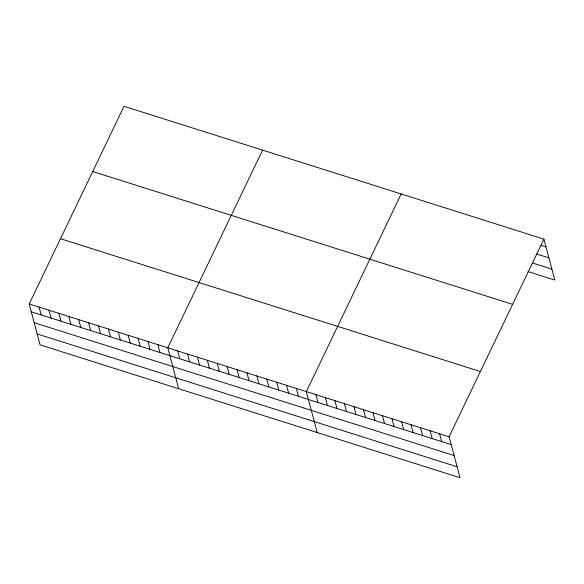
<?xml version="1.0" encoding="UTF-8"?>
<svg xmlns="http://www.w3.org/2000/svg" width="584" height="584" viewBox="0 0 584 584"><rect width="100%" height="100%" fill="white"/><g stroke="black" fill="none" stroke-linecap="round" stroke-linejoin="round"><path stroke-width="0.88" d="M543.908 239.112L449.111 436.774L459.995 477.705L40.092 344.888L29.2 303.957L124.005 106.295L543.908 239.112L554.8 280.043L527.98 271.56M262.574 150.125L167.769 347.787L178.66 388.718M401.142 193.954L306.337 391.616L317.229 432.547M540.799 245.302L545.996 246.944M536.784 254.033L548.902 257.865M532.856 263.099L551.895 269.122M92.717 171.528L512.628 304.344M60.488 238.732L480.391 371.548M29.2 303.957L449.111 436.774M31.28 311.79L451.191 444.606M34.186 322.711L454.096 455.527M37.186 333.96L457.089 466.784M439.591 433.766L441.672 441.592M430.072 430.758L432.153 438.584M420.553 427.744L422.634 435.576M411.034 424.736L413.122 432.561M401.515 421.721L403.602 429.554M392.003 418.713L394.083 426.539M382.484 415.706L384.564 423.531M372.964 412.691L375.045 420.524M363.445 409.683L365.533 417.509M353.926 406.668L356.014 414.501M344.414 403.661L346.494 411.486M334.895 400.646L336.975 408.479M325.376 397.638L327.456 405.471M315.856 394.631L317.937 402.456M296.438 388.484L298.526 396.317M286.547 385.36L288.627 393.185M276.648 382.228L278.729 390.054M266.749 379.096L268.83 386.922M256.851 375.965L258.931 383.79M246.952 372.833L249.032 380.666M237.053 369.701L239.141 377.534M227.154 366.569L229.242 374.402M217.255 363.445L219.343 371.271M207.364 360.313L209.444 368.139M197.465 357.182L199.546 365.007M187.566 354.05L189.647 361.876M177.667 350.918L179.748 358.751M157.87 344.655L159.958 352.488M147.971 341.523L150.059 349.356M138.079 338.399L140.16 346.224M128.181 335.267L130.261 343.093M118.282 332.135L120.362 339.961M108.383 329.004L110.464 336.837M98.484 325.872L100.565 333.705M88.585 322.74L90.673 330.573M78.687 319.609L80.775 327.442M68.788 316.484L70.876 324.31M58.896 313.353L60.977 321.178M48.998 310.221L51.078 318.046M39.099 307.089L41.179 314.915"/></g></svg>
